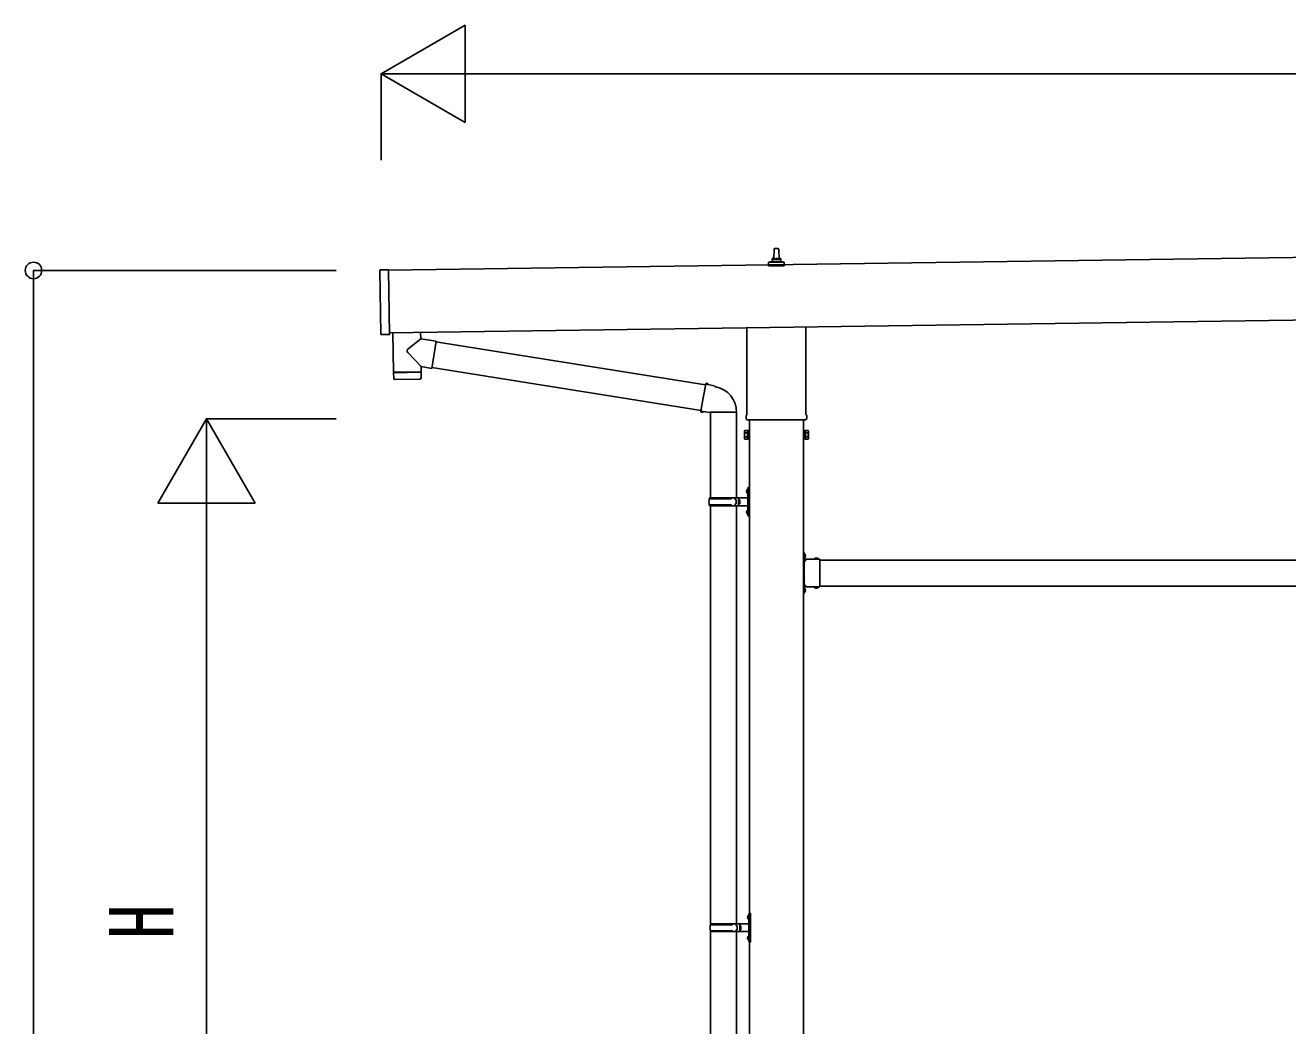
# Model space of a CAD drawing. Units: millimetres, scale not verified. Extents: x -18922 to 18922, y -13365 to 13365.
# Drawn here: x -7439 to -4518, y -4852 to -2537 of the extents above; entities that cross this region are included whole.
import ezdxf
from ezdxf.enums import TextEntityAlignment as Align

# ---------------------------------------------------------------- set-up
doc = ezdxf.new("R2010")
doc.units = ezdxf.units.MM
doc.header["$LTSCALE"] = 50
for name, color, linetype in [('0-5_YKK_13', 4, 'Continuous'), ('0-6_YKK_A1', 4, 'Continuous'), ('0-7_YKK_D', 6, 'Continuous')]:
    doc.layers.add(name, color=color, linetype=linetype)
doc.styles.add('ＭＳ ゴシック', font='')
doc.styles.get('ＭＳ ゴシック').set_extended_font_data('MS Gothic')

msp = doc.modelspace()

# ---------------------------------------------------------------- linework, layer by layer
at = {"layer": '0-5_YKK_13'}
for p, q in [((-5707.26, -3078.24), (-5706.54, -3054.71)), ((-5705.54, -3053.74), (-5696.99, -3053.74)), ((-5695.99, -3054.71), (-5695.26, -3078.24)), ((-5719.51, -3093.74), (-5719.51, -3086.03)), ((-5683.01, -3093.74), (-5719.51, -3093.74)), ((-5719.13, -3085.24), (-5683.4, -3085.24)), ((-5718.75, -3085.05), (-5712.03, -3083.42)), ((-5711.65, -3083.24), (-5690.88, -3083.24)), ((-5711.26, -3082.45), (-5711.26, -3078.24)), ((-5710.26, -3078.24), (-5692.26, -3078.24)), ((-5691.26, -3082.45), (-5691.26, -3078.24)), ((-5683.78, -3085.05), (-5690.5, -3083.42)), ((-5683.01, -3093.74), (-5683.01, -3086.03)), ((-6616.25, -3251.75), (-6618.36, -3103.77)), ((-6598.38, -3102.48), (-6617.38, -3102.75)), ((-5769.56, -3437.73), (-5769.56, -3237.08)), ((-5632.96, -3235.12), (-5632.96, -3437.73)), ((-6524.11, -3262.16), (-6553.88, -3286.4)), ((-6524.11, -3262.16), (-6524.31, -3247.86)), ((-6488.61, -3267.9), (-6524.11, -3262.16)), ((-6488.61, -3267.9), (-6498.77, -3330.78)), ((-6488.9, -3269.72), (-5865.13, -3369.04)), ((-6523.18, -3326.83), (-6554.05, -3293.73)), ((-6523.18, -3326.83), (-6498.77, -3330.78)), ((-6523.18, -3326.83), (-6523.01, -3338.85)), ((-6498.48, -3328.95), (-5875.55, -3428.13)), ((-6586.99, -3340.76), (-6586.58, -3353.81)), ((-6525.99, -3355.89), (-6583.53, -3356.72)), ((-6582.5, -3339.7), (-6582.47, -3340.7)), ((-6527.51, -3338.91), (-6527.51, -3339.91)), ((-5864.81, -3367.22), (-5870.34, -3398.58)), ((-5864.81, -3367.22), (-5863.67, -3365.24)), ((-5863.67, -3365.24), (-5860.11, -3365.86)), ((-5860.11, -3365.86), (-5859.69, -3368.21)), ((-5845.18, -3371.03), (-5843.49, -3372.66)), ((-5843.49, -3372.66), (-5841.38, -3373.11)), ((-5875.88, -3429.95), (-5870.34, -3398.58)), ((-5875.88, -3429.95), (-5875.48, -3432.2)), ((-5875.88, -3429.95), (-5870.72, -3430.77)), ((-5875.48, -3432.2), (-5871.92, -3432.83)), ((-5871.92, -3432.83), (-5870.72, -3430.77)), ((-5870.72, -3430.77), (-5856.12, -3433.08)), ((-5856.12, -3433.08), (-5853.91, -3432.1)), ((-5793.62, -3432.49), (-5854.8, -3432.49)), ((-5853.76, -3432.49), (-5853.76, -3630.51)), ((-5793.76, -3432.49), (-5793.76, -3630.51)), ((-5771.26, -3446.5), (-5771.26, -3441)), ((-5631.26, -3441), (-5631.26, -3446.5)), ((-5775.26, -3476), (-5774.51, -3474.69)), ((-5633.33, -3450), (-5769.2, -3450)), ((-5627.26, -3476), (-5628.02, -3474.69)), ((-5775.26, -3476), (-5775.26, -3493)), ((-5775.26, -3493), (-5774.51, -3494.31)), ((-5768.26, -3479.59), (-5774.51, -3479.59)), ((-5768.26, -3489.41), (-5774.51, -3489.41)), ((-5768.26, -3494.31), (-5774.51, -3494.31)), ((-5765.76, -3493.7), (-5768.26, -3493.7)), ((-5636.76, -3493.7), (-5634.26, -3493.7)), ((-5634.26, -3479.59), (-5628.02, -3479.59)), ((-5634.26, -3489.41), (-5628.02, -3489.41)), ((-5634.26, -3494.31), (-5628.02, -3494.31)), ((-5627.26, -3493), (-5628.02, -3494.31)), ((-5627.26, -3476), (-5627.26, -3493)), ((-5770.07, -3613.36), (-5768.02, -3614.36)), ((-5768.8, -3611.36), (-5768.16, -3611.36)), ((-5768.8, -3611.36), (-5768.8, -3619.66)), ((-5768.8, -3619.66), (-5768.16, -3619.66)), ((-5768.16, -3611.36), (-5768.16, -3619.66)), ((-5768.16, -3611.36), (-5767.76, -3611.76)), ((-5768.16, -3619.66), (-5767.76, -3619.26)), ((-5768.02, -3614.36), (-5767.41, -3615.51)), ((-5767.76, -3607.51), (-5764.76, -3606.01)), ((-5767.76, -3607.51), (-5767.76, -3639.51)), ((-5767.76, -3611.76), (-5767.76, -3619.26)), ((-5764.76, -3606.01), (-5764.76, -3639.51)), ((-5764.76, -3606.01), (-5763.76, -3606.01)), ((-5763.76, -3606.01), (-5763.76, -3639.51)), ((-5856.76, -3632.51), (-5806.43, -3632.51)), ((-5856.76, -3646.51), (-5806.43, -3646.51)), ((-5855.76, -3630.51), (-5769.76, -3630.51)), ((-5855.76, -3630.51), (-5855.76, -3632.51)), ((-5855.76, -3648.51), (-5855.76, -3646.51)), ((-5855.76, -3648.51), (-5769.76, -3648.51)), ((-5853.76, -3648.51), (-5853.76, -4616)), ((-5796.76, -3630.51), (-5796.76, -3635.01)), ((-5796.76, -3635.01), (-5794.76, -3635.01)), ((-5796.76, -3648.51), (-5796.76, -3644.01)), ((-5796.76, -3644.01), (-5794.76, -3644.01)), ((-5794.76, -3635.01), (-5794.76, -3639.51)), ((-5794.76, -3644.01), (-5794.76, -3639.51)), ((-5793.76, -3648.51), (-5793.76, -4616)), ((-5788.76, -3630.51), (-5788.76, -3639.51)), ((-5788.76, -3635.01), (-5785.76, -3635.01)), ((-5788.76, -3648.51), (-5788.76, -3639.51)), ((-5788.76, -3644.01), (-5785.76, -3644.01)), ((-5785.76, -3635.01), (-5785.76, -3639.51)), ((-5785.76, -3644.01), (-5785.76, -3639.51)), ((-5767.76, -3671.51), (-5767.76, -3639.51)), ((-5764.76, -3673.01), (-5764.76, -3639.51)), ((-5763.76, -3673.01), (-5763.76, -3639.51)), ((-5770.07, -3661.36), (-5768.02, -3662.36)), ((-5768.8, -3659.36), (-5768.16, -3659.36)), ((-5768.8, -3659.36), (-5768.8, -3667.66)), ((-5768.8, -3667.66), (-5768.16, -3667.66)), ((-5768.16, -3659.36), (-5768.16, -3667.66)), ((-5768.16, -3659.36), (-5767.76, -3659.76)), ((-5768.16, -3667.66), (-5767.76, -3667.26)), ((-5768.02, -3662.36), (-5767.41, -3663.51)), ((-5767.76, -3659.76), (-5767.76, -3667.26)), ((-5767.76, -3671.51), (-5764.76, -3673.01)), ((-5764.76, -3673.01), (-5763.76, -3673.01)), ((-5637.16, -3757), (-5638.76, -3757)), ((-5638.76, -3761.5), (-5637.16, -3761.5)), ((-5637.16, -3762.5), (-5638.76, -3762.5)), ((-5633.06, -3764.5), (-5638.76, -3764.5)), ((-5637.16, -3766.5), (-5638.76, -3766.5)), ((-5637.16, -3773.96), (-5637.16, -3757)), ((-5637.16, -3760.47), (-5637.16, -3768.54)), ((-5637.16, -3763.37), (-5634.51, -3762.05)), ((-5637.16, -3765.63), (-5634.51, -3766.95)), ((-5636.3, -3759.77), (-5636.46, -3759.77)), ((-5638.76, -3767.5), (-5637.16, -3767.5)), ((-5600.76, -3772.4), (-5637.16, -3772.4)), ((-5636.76, -3774), (-5633.76, -3774)), ((-5636.76, -3782.79), (-5636.76, -3776)), ((-5636.76, -3824.79), (-5636.76, -3784.21)), ((-5636.3, -3769.24), (-5636.46, -3769.24)), ((-5613.5, -3771.54), (-5613.5, -3771.7)), ((-5604.73, -3772.4), (-5612.8, -3772.4)), ((-5609.89, -3772.4), (-5611.21, -3769.74)), ((-5607.64, -3772.4), (-5606.31, -3769.74)), ((-5604.03, -3771.54), (-5604.03, -3771.7)), ((-5600.76, -3782.79), (-5600.76, -3772.4)), ((-5600.76, -3824.79), (-5600.76, -3784.21)), ((-5637.16, -3842.5), (-5638.76, -3842.5)), ((-5637.16, -3846.5), (-5638.76, -3846.5)), ((-5637.16, -3852), (-5638.76, -3852)), ((-5637.16, -3852), (-5637.16, -3835.04)), ((-5600.76, -3836.6), (-5637.16, -3836.6)), ((-5637.16, -3840.47), (-5637.16, -3848.54)), ((-5637.16, -3843.37), (-5634.51, -3842.05)), ((-5637.16, -3845.63), (-5634.51, -3846.95)), ((-5636.76, -3833), (-5636.76, -3826.21)), ((-5633.76, -3835), (-5636.76, -3835)), ((-5636.3, -3839.77), (-5636.46, -3839.77)), ((-5636.3, -3849.24), (-5636.46, -3849.24)), ((-5613.5, -3837.46), (-5613.5, -3837.3)), ((-5604.73, -3836.6), (-5612.8, -3836.6)), ((-5609.89, -3836.6), (-5611.21, -3839.26)), ((-5607.64, -3836.6), (-5606.31, -3839.26)), ((-5604.03, -3837.46), (-5604.03, -3837.3)), ((-5600.76, -3836.6), (-5600.76, -3826.21)), ((-5767.57, -4598.85), (-5765.52, -4599.85)), ((-5766.3, -4596.85), (-5765.66, -4596.85)), ((-5766.3, -4596.85), (-5766.3, -4605.15)), ((-5766.3, -4605.15), (-5765.66, -4605.15)), ((-5765.66, -4596.85), (-5765.66, -4605.15)), ((-5765.66, -4596.85), (-5765.26, -4597.25)), ((-5765.66, -4605.15), (-5765.26, -4604.75)), ((-5765.52, -4599.85), (-5764.91, -4601)), ((-5765.26, -4593), (-5762.26, -4591.5)), ((-5765.26, -4593), (-5765.26, -4625)), ((-5765.26, -4597.25), (-5765.26, -4604.75)), ((-5762.26, -4591.5), (-5762.26, -4625)), ((-5762.26, -4591.5), (-5761.26, -4591.5)), ((-5761.26, -4591.5), (-5761.26, -4625)), ((-5854.26, -4618), (-5803.93, -4618)), ((-5854.26, -4632), (-5803.93, -4632)), ((-5853.76, -4633.99), (-5853.76, -5538.5)), ((-5853.26, -4616), (-5767.26, -4616)), ((-5853.26, -4616), (-5853.26, -4618)), ((-5853.26, -4634), (-5853.26, -4632)), ((-5853.26, -4634), (-5767.26, -4634)), ((-5794.26, -4616), (-5794.26, -4620.5)), ((-5794.26, -4620.5), (-5792.26, -4620.5)), ((-5794.26, -4634), (-5794.26, -4629.5)), ((-5794.26, -4629.5), (-5792.26, -4629.5)), ((-5793.76, -4633.99), (-5793.76, -5538.5)), ((-5792.26, -4620.5), (-5792.26, -4625)), ((-5792.26, -4629.5), (-5792.26, -4625)), ((-5786.26, -4616), (-5786.26, -4625)), ((-5786.26, -4620.5), (-5783.26, -4620.5)), ((-5786.26, -4634), (-5786.26, -4625)), ((-5786.26, -4629.5), (-5783.26, -4629.5)), ((-5783.26, -4620.5), (-5783.26, -4625)), ((-5783.26, -4629.5), (-5783.26, -4625)), ((-5765.26, -4657), (-5765.26, -4625)), ((-5762.26, -4658.5), (-5762.26, -4625)), ((-5761.26, -4658.5), (-5761.26, -4625)), ((-5767.57, -4646.85), (-5765.52, -4647.85)), ((-5766.3, -4644.85), (-5765.66, -4644.85)), ((-5766.3, -4644.85), (-5766.3, -4653.15)), ((-5766.3, -4653.15), (-5765.66, -4653.15)), ((-5765.66, -4644.85), (-5765.66, -4653.15)), ((-5765.66, -4644.85), (-5765.26, -4645.25)), ((-5765.66, -4653.15), (-5765.26, -4652.75)), ((-5765.52, -4647.85), (-5764.91, -4649)), ((-5765.26, -4645.25), (-5765.26, -4652.75)), ((-5765.26, -4657), (-5762.26, -4658.5)), ((-5762.26, -4658.5), (-5761.26, -4658.5))]:
    msp.add_line(p, q, dxfattribs=at)
for points in [[(-6598.38, -3102.48), (-6596.24, -3252.47), (-6615.23, -3252.74)], [(-6588.3, -3248.77), (-6587, -3339.76), (-6523.01, -3338.85)], [(-6523.04, -3352.9), (-6523, -3339.85), (-6586.99, -3340.76)], [(-5864.81, -3367.22), (-5859.69, -3368.21), (-5845.18, -3371.03)], [(-5768.26, -3494.31), (-5768.26, -3474.69), (-5774.51, -3474.69)], [(-5768.26, -3493.7), (-5768.26, -3475.3), (-5765.76, -3475.3)], [(-5634.26, -3493.7), (-5634.26, -3475.3), (-5636.76, -3475.3)], [(-5634.26, -3494.31), (-5634.26, -3474.69), (-5628.02, -3474.69)], [(-5770.07, -3617.66), (-5768.02, -3616.66), (-5767.41, -3615.51)], [(-5770.07, -3665.66), (-5768.02, -3664.66), (-5767.41, -3663.51)], [(-5638.76, -3772), (-5638.76, -3766), (-5638.76, -3763), (-5638.76, -3757)], [(-5636.76, -3776), (-5633.76, -3776), (-5633.76, -3772.4)], [(-5638.76, -3852), (-5638.76, -3846), (-5638.76, -3843), (-5638.76, -3837)], [(-5636.76, -3833), (-5633.76, -3833), (-5633.76, -3836.6)], [(-5767.57, -4603.15), (-5765.52, -4602.15), (-5764.91, -4601)], [(-5767.57, -4651.15), (-5765.52, -4650.15), (-5764.91, -4649)]]:
    msp.add_lwpolyline(points, dxfattribs=at)
for points in [[(-5765.76, -3495), (-5765.76, -3474), (-5763.76, -3474), (-5763.76, -3495)], [(-5636.76, -3495), (-5636.76, -3474), (-5638.76, -3474), (-5638.76, -3495)]]:
    msp.add_lwpolyline(points, close=True, dxfattribs=at)
for centre, radius, start, end in [((-5705.54, -3054.74), 1, 90, 178.60509), ((-5696.99, -3054.74), 1, 1.39491, 90), ((-5718.51, -3086.03), 1, 103.62699, 180), ((-5712.26, -3082.45), 1, 283.62699, 0), ((-5707.18, -3078.87), 4.13, 90, 171.17633), ((-5710.26, -3079.24), 1, 90, 180), ((-5697.93, -3078.24), 4.83, 133.60282, 180), ((-5704.6, -3078.24), 4.83, 0, 46.39718), ((-5695.35, -3078.87), 4.13, 8.82367, 90), ((-5692.26, -3079.24), 1, 0, 90), ((-5690.26, -3082.45), 1, 180, 256.37301), ((-5684.01, -3086.03), 1, 0, 76.37301), ((-6617.36, -3103.75), 1, 90.81845, 180.81845), ((-6615.25, -3251.74), 1, 180.81845, 270.81845), ((-6550.57, -3290.14), 5, 131.47396, 225.79244), ((-6583.58, -3353.72), 3, 181.81845, 270.86677), ((-6526.04, -3352.89), 3, 270.81845, 359.81845), ((-5853.91, -3432.1), 60.3, 359.62495, 78), ((-5767.26, -3441), 4, 125.09963, 180), ((-5635.26, -3441), 4, 0, 54.90037), ((-5770.92, -3477.14), 4.34, 145.61575, 214.38425), ((-5767.26, -3446.5), 4, 180, 194.47751), ((-5767.26, -3446.5), 4, 194.47751, 241.04498), ((-5635.26, -3446.5), 4, 298.95502, 345.52249), ((-5635.26, -3446.5), 4, 345.52249, 0), ((-5631.61, -3477.14), 4.34, 325.61575, 34.38425), ((-5770.92, -3491.86), 4.34, 145.61575, 214.38425), ((-5759.02, -3484.5), 16.24, 162.41205, 197.58795), ((-5643.51, -3484.5), 16.24, 342.41205, 17.58795), ((-5631.61, -3491.86), 4.34, 325.61575, 34.38425), ((-5764.47, -3615.51), 6, 136.21765, 223.78235), ((-5808.01, -3639.51), 49.25, 171.82876, 180.00002), ((-5808.01, -3639.51), 49.25, 180.00002, 188.17127), ((-5806.43, -3630.51), 2, 270, 359.99998), ((-5806.43, -3648.51), 2, 0.00005, 90.00004), ((-5769.76, -3628.51), 2, 270, 359.99998), ((-5769.76, -3650.51), 2, 0.00005, 90.00004), ((-5764.47, -3663.51), 6, 136.21765, 223.78235), ((-5636.46, -3760.47), 0.7, 90, 180), ((-5636.3, -3760.63), 0.862, 39.12355, 90), ((-5641.06, -3764.5), 7, 0, 39.12355), ((-5641.06, -3764.5), 7, 320.87645, 0), ((-5636.76, -3772), 2, 180, 270), ((-5636.46, -3768.54), 0.7, 180, 270), ((-5637.46, -3783.5), 1, 314.427, 45.573), ((-5636.3, -3768.37), 0.862, 270, 320.87645), ((-5612.64, -3771.54), 0.862, 129.12355, 180), ((-5612.8, -3771.7), 0.7, 180, 270), ((-5608.76, -3776.3), 7, 90, 129.12355), ((-5608.76, -3776.3), 7, 50.87645, 90), ((-5604.73, -3771.7), 0.7, 270, 0), ((-5604.89, -3771.54), 0.862, 0, 50.87645), ((-5600.06, -3783.5), 1, 134.427, 225.573), ((-5637.46, -3825.5), 1, 314.427, 45.573), ((-5600.06, -3825.5), 1, 134.427, 225.573), ((-5636.76, -3837), 2, 90, 180), ((-5636.46, -3840.47), 0.7, 90, 180), ((-5636.46, -3848.54), 0.7, 180, 270), ((-5636.3, -3840.63), 0.862, 39.12355, 90), ((-5636.3, -3848.37), 0.862, 270, 320.87645), ((-5641.06, -3844.5), 7, 0, 39.12355), ((-5641.06, -3844.5), 7, 320.87645, 0), ((-5612.8, -3837.3), 0.7, 90, 180), ((-5612.64, -3837.46), 0.862, 180, 230.87645), ((-5608.76, -3832.7), 7, 230.87645, 270), ((-5608.76, -3832.7), 7, 270, 309.12355), ((-5604.73, -3837.3), 0.7, 0, 90), ((-5604.89, -3837.46), 0.862, 309.12355, 0), ((-5761.97, -4601), 6, 136.21765, 223.78235), ((-5767.26, -4614), 2, 270, 359.99998), ((-5805.51, -4625), 49.25, 171.82876, 180.00002), ((-5805.51, -4625), 49.25, 180.00002, 188.17127), ((-5803.93, -4616), 2, 270, 359.99998), ((-5803.93, -4634), 2, 0.00005, 90.00004), ((-5767.26, -4636), 2, 0.00005, 90.00004), ((-5761.97, -4649), 6, 136.21765, 223.78235)]:
    msp.add_arc(centre, radius, start, end, dxfattribs=at)
at = {"layer": '0-6_YKK_A1'}
for p, q in [((-1211.32, -3026.94), (-6598.36, -3103.87)), ((-6596.29, -3248.89), (-1209.25, -3171.93)), ((-5763.76, -3450), (-5763.76, -6247.5)), ((-5638.76, -6247.5), (-5638.76, -3450)), ((-5600.76, -3774.5), (-2801.76, -3774.5)), ((-5633.76, -3834.5), (-5638.26, -3834.5)), ((-5600.76, -3834.5), (-2801.76, -3834.5))]:
    msp.add_line(p, q, dxfattribs=at)
msp.add_lwpolyline([(-5633.76, -3774.5), (-5638.26, -3774.5), (-5638.26, -3834.5)], dxfattribs=at)
at = {"layer": '0-7_YKK_D'}
for p, q in [((-6615.86, -2649.39), (-6421, -2536.89)), ((-6421, -2761.89), (-6421, -2536.89)), ((-6615.86, -2849.39), (-6615.86, -2648.39)), ((-6615.86, -2649.39), (-6421, -2761.89)), ((-6615.86, -2649.39), (-6226.14, -2649.39)), ((3980.16, -2649.39), (-6390.86, -2649.39)), ((-6719.79, -3104.21), (-7420.79, -3104.21)), ((-7419.79, -5747.5), (-7419.79, -3104.21)), ((-7019.79, -3447.5), (-7132.29, -3642.36)), ((-6719.79, -3447.5), (-7020.79, -3447.5)), ((-7019.79, -3447.5), (-6907.29, -3642.36)), ((-7019.79, -3447.5), (-7019.79, -3837.21)), ((-7132.29, -3642.36), (-6907.29, -3642.36)), ((-7019.79, -5522.5), (-7019.79, -3672.5))]:
    msp.add_line(p, q, dxfattribs=at)
msp.add_circle((-7419.79, -3104.21), 19.12, dxfattribs=at)

# ---------------------------------------------------------------- texts
at = {"layer": '0-7_YKK_D', "style": 'ＭＳ ゴシック', "width": 0.8}
msp.add_text('H', height=148.5, rotation=90, dxfattribs=at).set_placement((-7051.79, -4651.5), align=Align.BOTTOM_LEFT)

doc.saveas('drawing.dxf')
